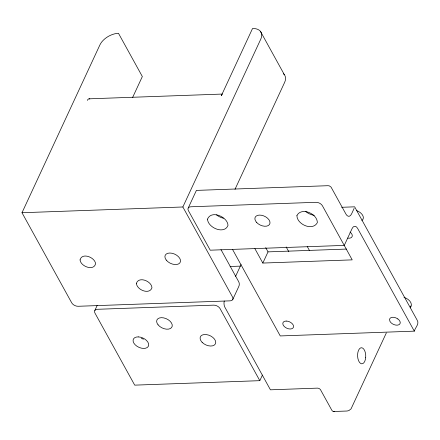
<?xml version="1.0" encoding="UTF-8"?>
<svg xmlns="http://www.w3.org/2000/svg" width="440" height="440" viewBox="0 0 440 440"><rect width="100%" height="100%" fill="white"/><g stroke="black" fill="none" stroke-linecap="round" stroke-linejoin="round"><path stroke-width="0.66" d="M386.326 332.932L351.048 408.865L348.832 410.608L347.034 411.021L333.625 411.499M221.898 94.771A5.187 2.629 88 0 0 221.381 95.612L252.532 28.501A15.565 9.477 -28.9 0 1 260.744 39.21L182.864 206.982L232.573 297.088A5.187 3.168 24.9 0 1 230.093 300.85L78.166 306.279A5.187 3.168 24.9 0 1 71.709 302.836L22 212.729L99.88 44.957A15.565 9.477 -28.9 0 1 118.476 33.292L142.335 76.543L132.528 97.669M94.842 310.464L97.152 305.492M188.254 207.944L196.405 190.399L327.839 185.702L329.236 185.829L331.062 187.11L345.972 214.143A7.783 3.949 88 0 0 351.549 213.956L354.145 208.362M234.993 189.338L284.603 82.456A15.565 9.477 -28.9 0 0 283.476 73.772M235.604 276.337L241.082 264.528M232.672 299.679L238.728 286.632C239.547 284.999 239.487 283.014 238.546 281.446L220.979 249.612M232.54 249.442L280.258 335.94L414.31 331.15L357.643 228.431A7.783 3.949 88 0 0 352.066 228.619L344.278 245.394L210.227 250.19L188.353 210.54A5.187 3.168 24.9 0 1 190.834 206.778L315.953 202.306A5.187 3.168 24.9 0 1 322.41 205.75L352.204 259.864L262.834 263.06L268.026 251.873L265.705 247.671M259.82 380.672L220.055 308.589A5.187 3.168 24.9 0 0 213.598 305.145L97.422 309.293A5.187 3.168 24.9 0 0 94.941 313.06L134.706 385.143L259.82 380.672L262.416 375.078M410.24 307.835L411.103 305.976M414.31 331.15C415.146 327.602 419.782 323.796 417.104 320.05L354.646 206.828L341.638 207.29M89.133 98.824L222.503 94.056M22 212.729L182.864 206.982M268.026 251.873L346.478 249.073M230.098 266.492L240.339 266.129M141.284 338.195L143.407 339.24M260.491 31.438L284.35 74.69M307.252 246.51L309.573 250.718M286.165 246.939L288.816 251.746M254.881 248.644L262.834 263.06M356.373 210.485A8.3 5.066 24.9 0 1 361.884 220.473M350.064 232.111A5.709 3.482 24.9 0 1 352.132 236.522A5.709 3.482 24.9 0 1 347.743 238.123M403.992 297.336A8.3 5.066 24.9 0 1 410.333 307.065M314.226 215.336A10.896 6.65 24.9 0 1 305.553 211.371M223.421 218.257A10.896 6.65 24.9 0 1 216.497 214.83M87.324 100.403A5.187 2.629 88 0 1 89.815 98.978M334.301 411.301A5.187 2.629 88 0 1 331.716 410.042L320.579 389.857A2.596 1.584 24.9 0 0 317.35 388.135L270.43 389.813L224.901 307.28A5.187 2.629 88 0 1 224.263 301.037M80.053 259.908C80.581 266.398 93.803 271.42 95.579 263.742C95.051 257.252 81.824 252.23 80.053 259.908M136.422 283.277C136.609 289.877 149.512 295.086 151.954 287.81C151.767 281.21 138.864 276.001 136.422 283.277M365.701 357.44L365.398 359.42A8.041 4.076 88 0 1 358.584 360.734A8.041 4.076 88 0 1 360.536 347.947A8.041 4.076 88 0 1 365.701 357.44M296.929 215.512C296.819 224.439 312.73 231.363 317.334 222.646C317.444 213.719 301.532 206.795 296.929 215.512M207.531 219.131C207.746 227.678 224.323 234.85 227.992 225.418C227.777 216.871 211.195 209.698 207.531 219.131M138.27 336.892L136.45 337.04A8.3 5.066 24.9 0 0 136.923 346.225A8.3 5.066 24.9 0 0 148.676 345.274A8.3 5.066 24.9 0 0 138.27 336.892M286.176 321.062L286 321.062A5.709 3.482 24.9 0 0 283.201 325.067L283.272 325.204A5.709 3.482 24.9 0 0 290.202 328.999L290.378 328.993A5.709 3.482 24.9 0 0 293.178 324.99L293.106 324.852A5.709 3.482 24.9 0 0 286.176 321.062M397.837 318.951L396.809 318.291A5.709 3.482 24.9 0 0 389.527 319.385L389.961 321.393A5.709 3.482 24.9 0 0 397.689 325.122A5.709 3.482 24.9 0 0 399.058 320.023L397.837 318.951M202.136 342.331A8.3 5.066 24.9 0 0 215.375 343.904A8.3 5.066 24.9 0 0 206.234 334.565A8.3 5.066 24.9 0 0 202.136 342.331M158.065 324.814A8.3 5.066 24.9 0 0 171.562 327.602A8.3 5.066 24.9 0 0 163.74 317.895A8.3 5.066 24.9 0 0 158.065 324.814M256.526 222.327A8.041 4.906 24.9 0 0 269.506 224.477A8.041 4.906 24.9 0 0 261.311 215.226A8.041 4.906 24.9 0 0 256.526 222.327M166.271 260.101A8.3 5.066 24.9 0 0 179.784 263.005A8.3 5.066 24.9 0 0 172.095 253.27A8.3 5.066 24.9 0 0 166.271 260.101"/></g></svg>
